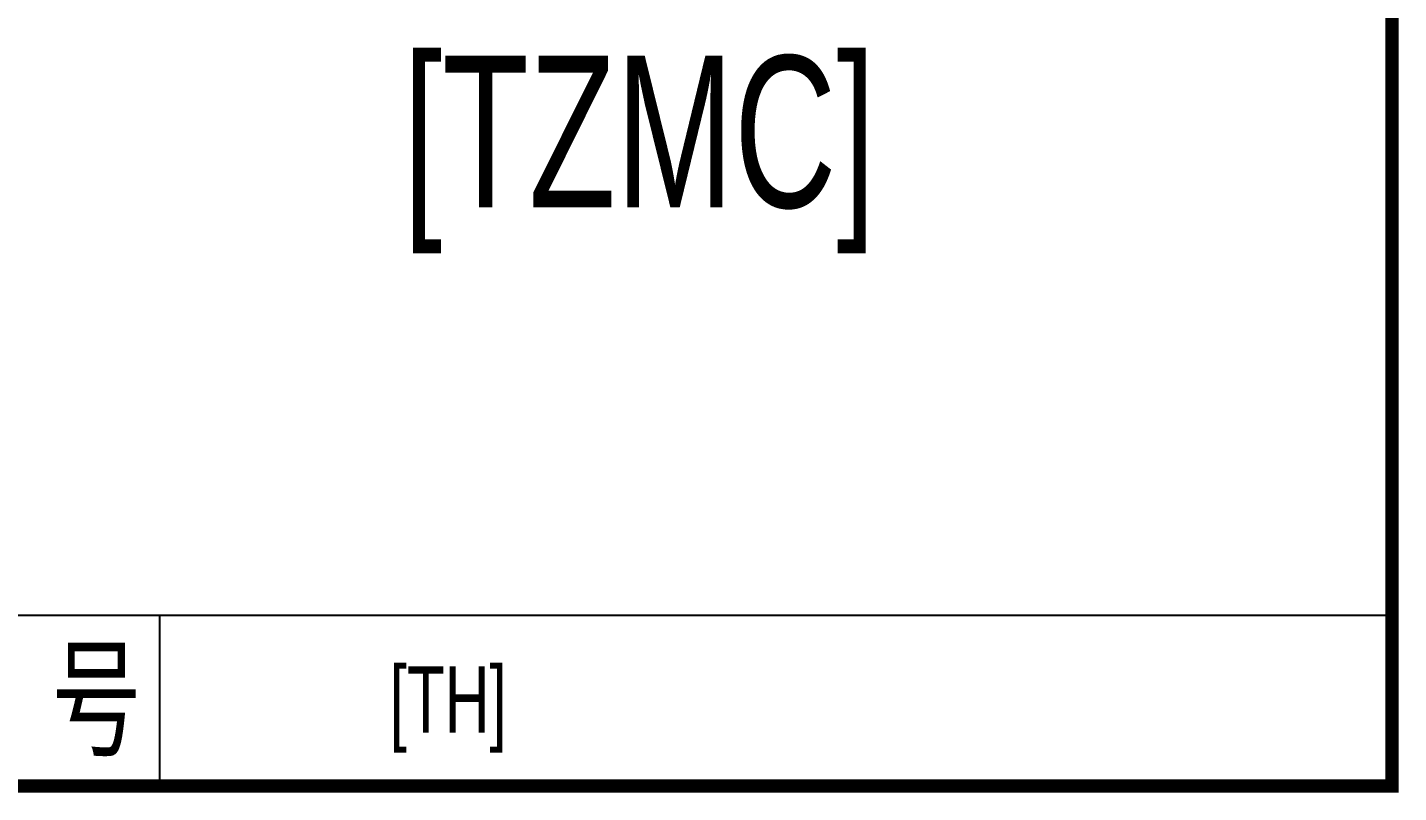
# Model space of a CAD drawing. Extents: x -140 to 0, y 0 to 80.
# Drawn here: x -72 to 0.3, y -0.3 to 40 of the extents above; entities that cross this region are included whole.
import ezdxf
from ezdxf.enums import TextEntityAlignment as Align

# ---------------------------------------------------------------- set-up
doc = ezdxf.new("R2010")
doc.units = 0
doc.header["$MEASUREMENT"] = 0
doc.layers.add('TB', color=7, linetype='CONTINUOUS')
doc.styles.add('LZ_FONTS_FS', font='hxm.ttf', dxfattribs={"width": 0.7, "height": 3.5})

msp = doc.modelspace()

# ---------------------------------------------------------------- linework, layer by layer
at = {"layer": 'TB'}
for p, q in [((-140, 9), (0, 9)), ((-65, 0), (-65, 9))]:
    msp.add_line(p, q, dxfattribs=at)
msp.add_lwpolyline([(0, 80, 0.7, 0.7, 0), (-140, 80, 0.7, 0.7, 0), (-140, 0, 0.7, 0.7, 0), (0, 0, 0.7, 0.7, 0)], format="xyseb", close=True, dxfattribs=at)

# ---------------------------------------------------------------- texts
at = {"layer": 'TB', "style": 'LZ_FONTS_FS', "width": 0.7}
msp.add_text('[TZMC]', height=8, dxfattribs=at).set_placement((-39.697, 30.504), align=Align.CENTER)
for s, height, p in [('号', 5, (-70.724, 2.1)), ('[TH]', 3.5, (-52.876, 2.812))]:
    msp.add_text(s, height=height, dxfattribs=at).set_placement(p)

doc.saveas('drawing.dxf')
